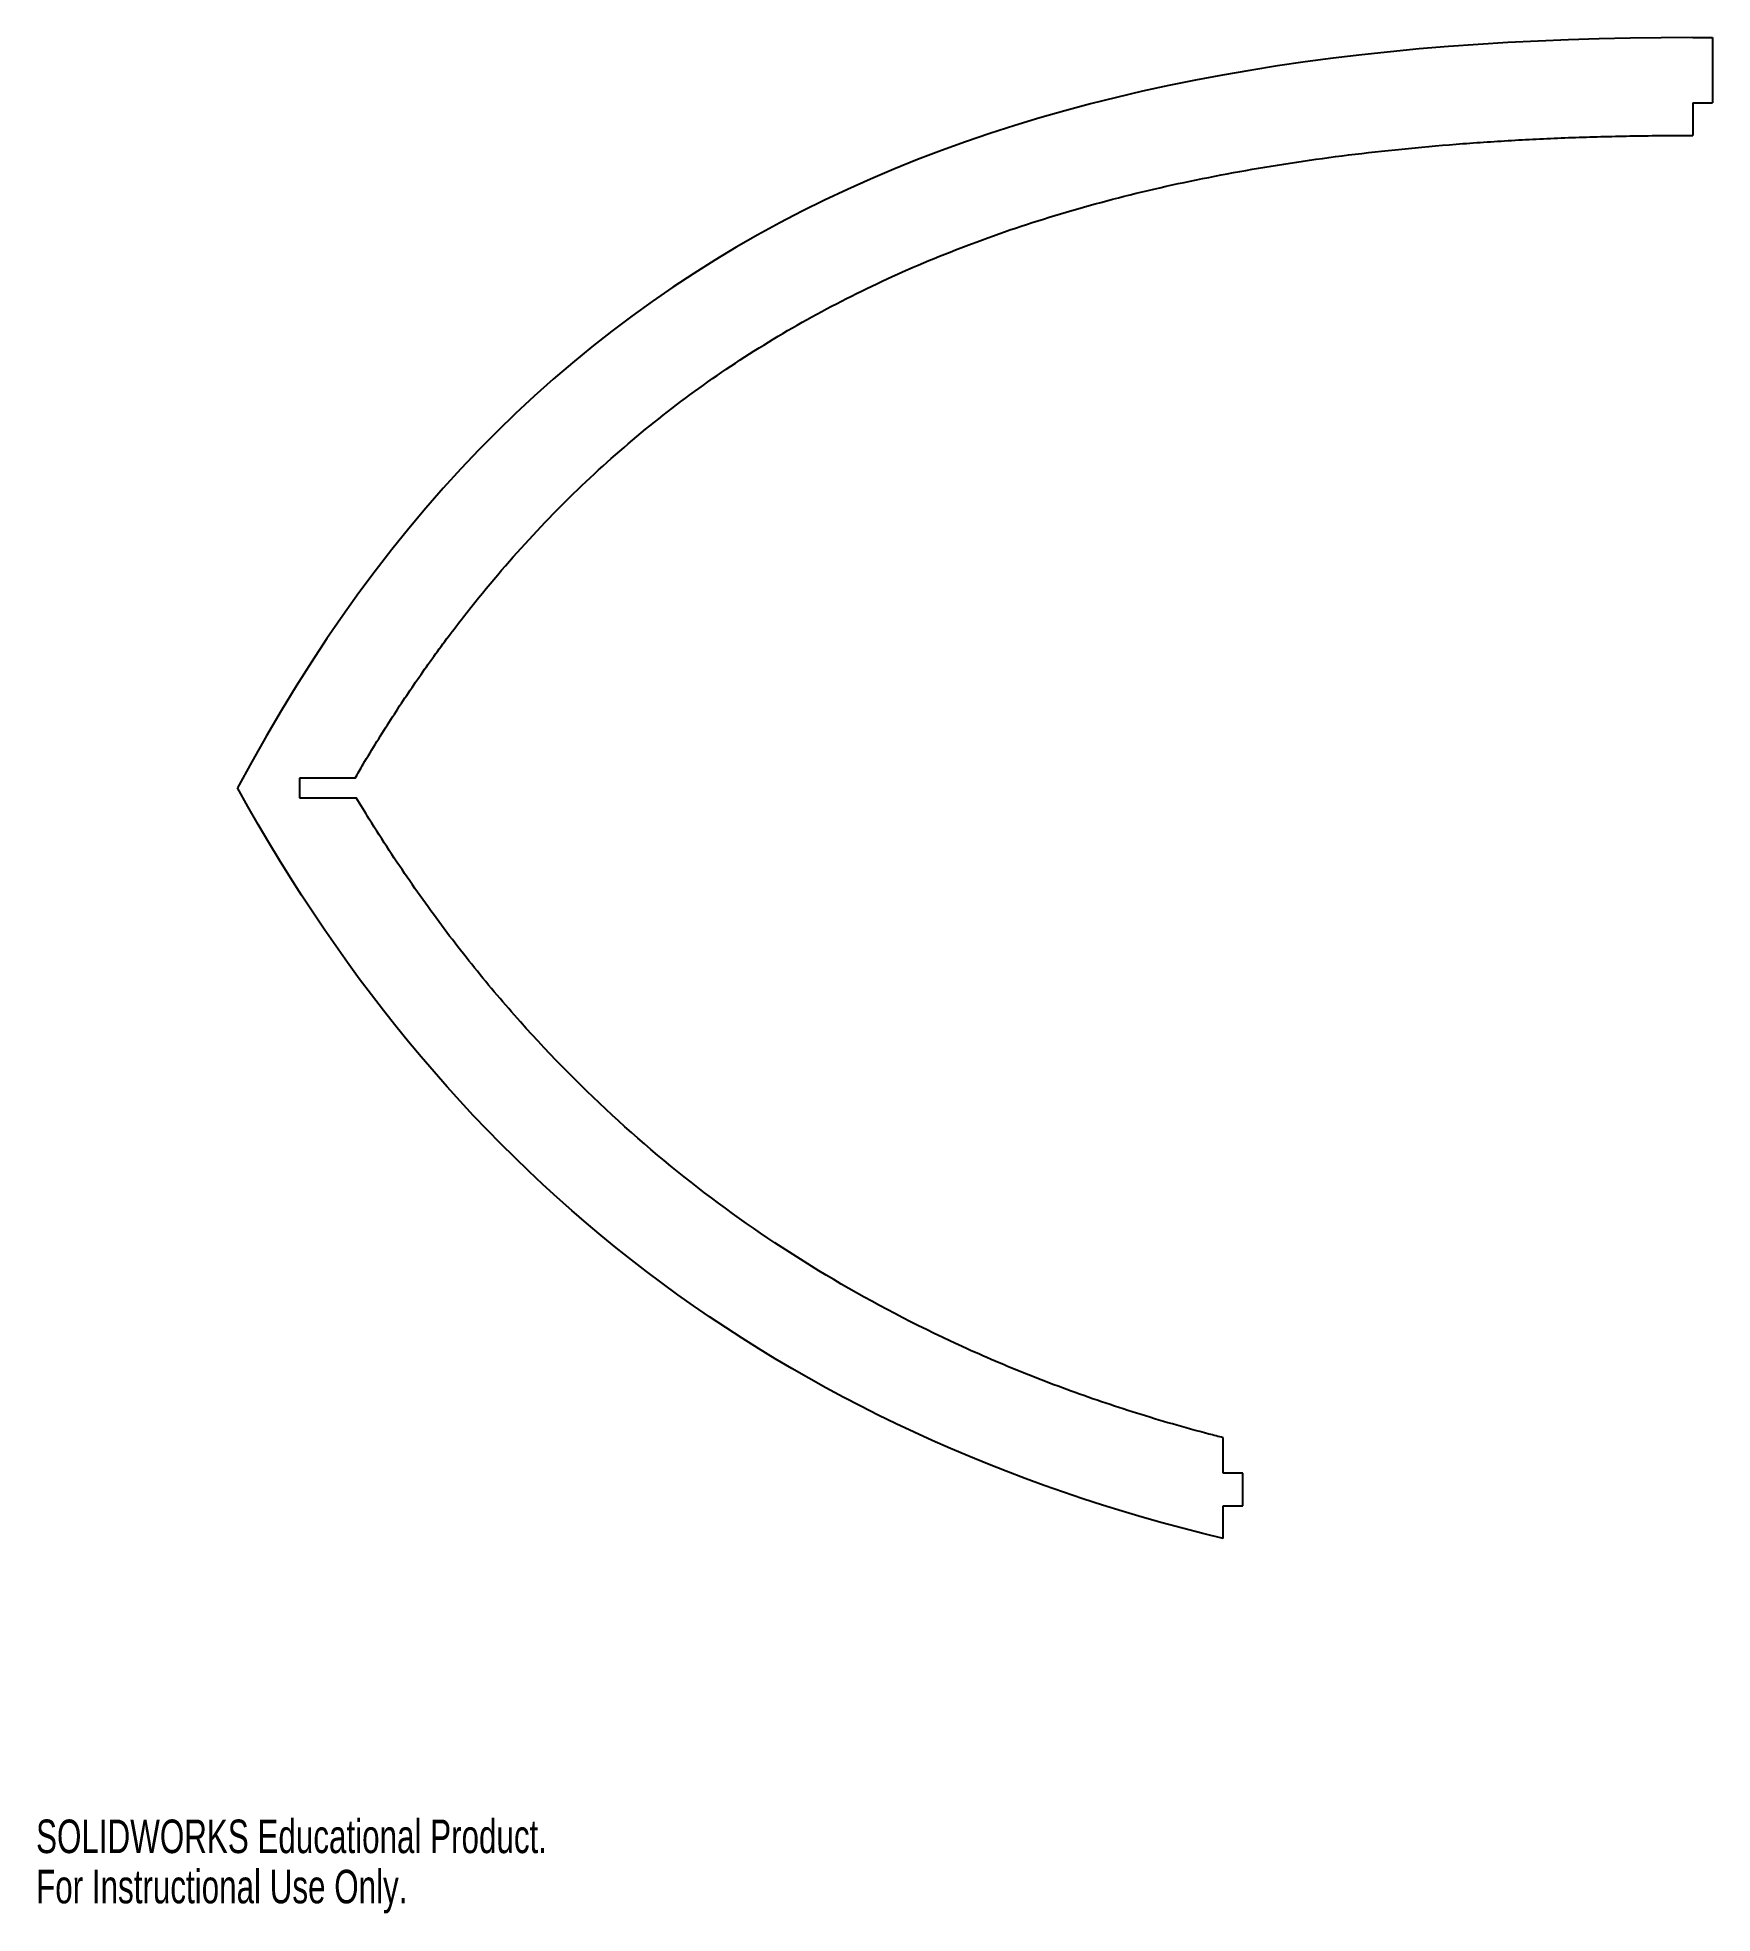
# Model space of a CAD drawing. Header units: inches. Extents: x 0 to 10.1, y 0 to 11.3.
import ezdxf

# ---------------------------------------------------------------- set-up
doc = ezdxf.new("R2010")
doc.units = ezdxf.units.IN
doc.header["$MEASUREMENT"] = 0
doc.styles.add('SLDTEXTSTYLE0', font='TXT', dxfattribs={"width": 0.7})

msp = doc.modelspace()

# ---------------------------------------------------------------- linework, layer by layer
at = {"color": 7, "linetype": 'Continuous', "lineweight": 25}
for p, q in [((9.999, 11.314), (10.117, 11.314)), ((10.117, 11.314), (10.117, 10.92)), ((9.999, 10.92), (10.117, 10.92)), ((9.999, 10.92), (9.999, 10.724)), ((1.925, 6.846), (1.59, 6.846)), ((1.59, 6.846), (1.59, 6.728)), ((1.59, 6.728), (1.932, 6.728)), ((7.165, 2.653), (7.165, 2.867)), ((7.283, 2.653), (7.165, 2.653)), ((7.283, 2.456), (7.283, 2.653)), ((7.165, 2.456), (7.283, 2.456)), ((7.165, 2.259), (7.165, 2.456))]:
    msp.add_line(p, q, dxfattribs=at)
for points in [[(9.999, 11.314), (5.918, 11.314), (3.035, 10.207), (1.216, 6.787)], [(7.165, 2.259), (4.508, 2.897), (2.525, 4.406), (1.216, 6.787)]]:
    msp.add_open_spline(points, degree=3, dxfattribs=at)
for points, knots in [([(1.925, 6.846), (1.941, 6.874), (1.985, 6.949), (2.085, 7.113), (2.225, 7.332), (2.399, 7.582), (2.638, 7.9), (2.948, 8.268), (3.341, 8.666), (3.754, 9.021), (4.335, 9.444), (5.119, 9.88), (5.99, 10.206), (6.742, 10.405), (7.335, 10.524), (7.956, 10.615), (8.498, 10.668), (8.946, 10.697), (9.29, 10.713), (9.582, 10.72), (9.819, 10.723), (9.939, 10.724), (9.999, 10.724)], [0.0058819, 0.0058819, 0.0058819, 0.0058819, 0.0151613, 0.0303226, 0.0606452, 0.0909679, 0.1212905, 0.1819357, 0.242581, 0.3032262, 0.3638714, 0.4851619, 0.6064524, 0.6670976, 0.7277429, 0.7883881, 0.8490334, 0.879356, 0.9096786, 0.9400012, 0.9551625, 0.9703238, 0.9703238, 0.9703238, 0.9703238]), ([(7.165, 2.867), (7.136, 2.875), (7.033, 2.901), (6.784, 2.97), (6.427, 3.082), (6.012, 3.234), (5.48, 3.459), (4.85, 3.783), (4.151, 4.24), (3.506, 4.767), (3.013, 5.265), (2.644, 5.699), (2.38, 6.044), (2.171, 6.346), (2.024, 6.577), (1.958, 6.684), (1.932, 6.728)], [0.497752743, 0.497752743, 0.497752743, 0.497752743, 0.497805621, 0.497942734, 0.498216959, 0.498491185, 0.49876541, 0.499313861, 0.499862311, 0.500410762, 0.500959213, 0.501233438, 0.501507663, 0.501781889, 0.501919001, 0.502011047, 0.502011047, 0.502011047, 0.502011047])]:
    msp.add_open_spline(points, degree=3, knots=knots, dxfattribs=at)

# ---------------------------------------------------------------- texts
at = {"color": 7, "linetype": 'Continuous', "char_height": 0.20229, "attachment_point": 1, "style": 'SLDTEXTSTYLE0'}
for s, insert in [('SOLIDWORKS Educational Product.', (0, 0.564)), ('For Instructional Use Only.', (0, 0.261))]:
    msp.add_mtext(s, dxfattribs=dict(at, insert=insert))

doc.saveas('drawing.dxf')
